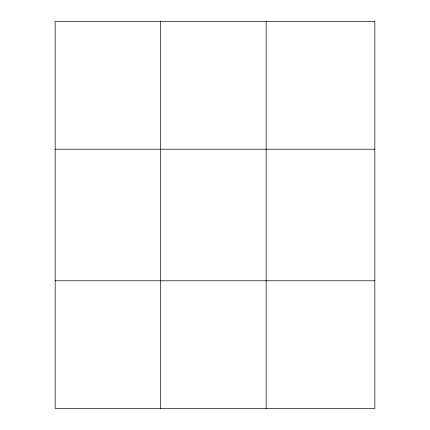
<?xml version="1.0" encoding="UTF-8"?>
<svg xmlns="http://www.w3.org/2000/svg" width="430" height="430" viewBox="0 0 430 430"><rect width="100%" height="100%" fill="white"/><g stroke="black" fill="none" stroke-linecap="round" stroke-linejoin="round"><path stroke-width="0.64" d="M160.659 408.5L160.659 21.5M266.143 408.5L266.143 21.5M55.169 149.21L374.831 149.21M55.169 280.79L374.831 280.79M374.831 21.5L374.831 408.5L55.169 408.5L55.169 21.5L374.831 21.5"/></g></svg>
